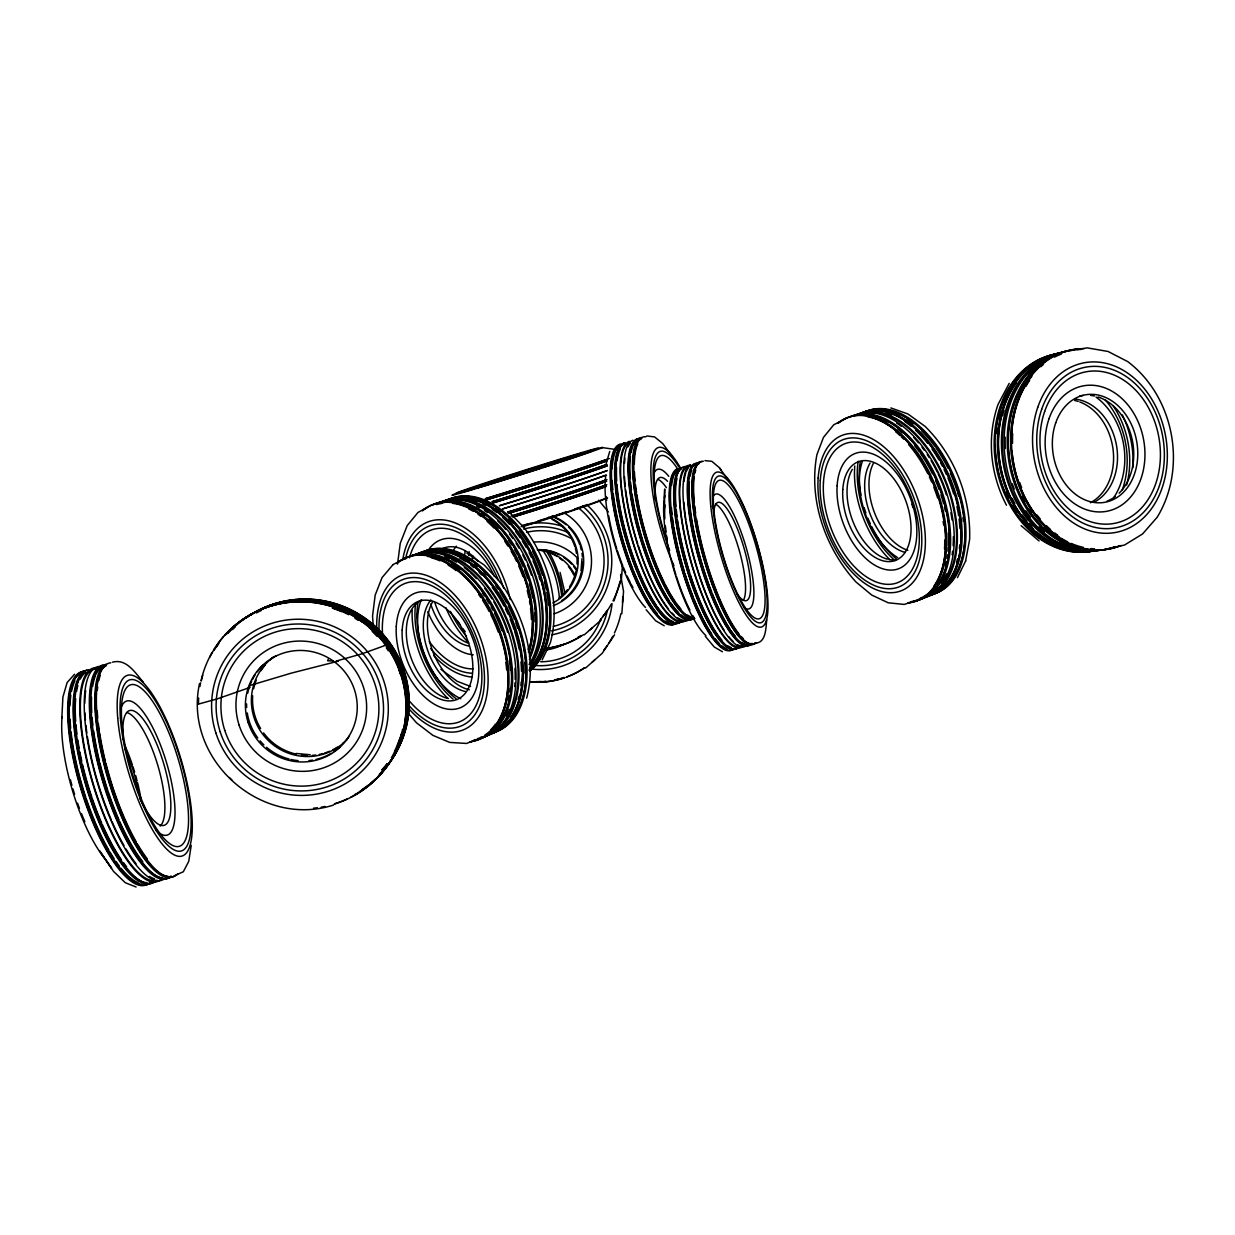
<?xml version="1.0" encoding="UTF-8"?>
<svg xmlns="http://www.w3.org/2000/svg" width="1235" height="1235" viewBox="0 0 1235 1235"><rect width="100%" height="100%" fill="white"/><g stroke="black" fill="none" stroke-linecap="round" stroke-linejoin="round"><path stroke-width="1.5" d="M664.476 508.419L664.692 488.998L664.276 497.813M61.843 718.014L62.892 697.158L67.122 682.523L74.532 674.279M199.545 683.48C182.981 758.691 260.323 828.7 333.527 805.05M581.037 570.771L581.978 558.683M622.409 566.062L621.39 579.354L613.934 600.936M621.822 613.671L623.552 591.411L620.603 574.939M766.765 619.877C765.715 627.426 766.441 643.358 754.739 643.203M397.531 564.086L400.263 543.277L407.21 525.585L418.017 512.417L431.802 504.961M191.224 845.357L188.739 861.366L183.32 871.756L174.49 875.677M965.585 561.107L969.599 539.664C971.08 497.906 954.856 455.761 925.046 426.353L908.003 414.003L890.821 407.936M606.184 463.48L609.735 451.439M328.294 658.996L327.646 660.802L332.987 660.972M526.635 698.13L526.727 697.929C537.086 657.915 523.949 615.184 500.329 582.364M542.15 659.907L550.393 642.663C560.86 603.143 548.325 560.644 524.643 528.318M957.418 577.687L965.693 560.891M1009.196 383.375L998.05 404.416C986.503 437.437 990.269 474.379 1006.463 505.192M614.551 634.79L602.201 653.315L585.575 668.027M198.264 704.135L217.098 698.933L250.026 687.432M393.039 564.611L382.032 577.64L375.162 595.193L372.553 615.987L373.078 623.737M385.088 645.473L362.025 653.794L336.229 661.065L338.359 661.142L291.383 673.106L249.532 685.595M385.289 645.288L384.44 645.241M386.586 644.053L384.641 645.056M387.759 642.941L385.829 643.944M388.423 642.323L386.648 643.173M387.311 642.54L389.195 641.552L388.423 641.721M584.263 634.852L601.291 619.862M392.776 564.735L406.794 557.541M847.272 417.831L833.764 424.778L823.452 437.422L816.906 454.681C808.369 500.129 825.242 548.155 855.948 581.963L871.756 595.069L888.227 602.803L904.252 604.424L918.716 599.623M481.233 738.005L466.444 743.455L449.694 742.405L432.883 735.365L416.535 722.83L407.766 712.765M1104.26 549.56L1124.529 545.036L1142.56 533.968L1157.164 517.264C1187.453 467.694 1174.161 396.636 1127.74 361.608L1108.042 351.466L1087.217 347.869L1066.7 351.188M112.539 662.192C126.726 658.224 135.618 673.538 143.445 682.322M646.8 435.94L654.627 436.943L662.763 443.581L671.747 455.73M704.984 460.624L711.854 461.334L719.434 467.756L727.955 479.751M296.184 753.458L310.217 754.755M613.486 449.185L602.232 447.595M722.46 651.74L714.17 646.939L705.293 636.257M470.597 686.475L457.182 681.288L440.91 669.308M136.082 886.992L125.306 882.732L113.45 871.292L100.884 852.845M664.214 625.744L655.646 620.788L646.121 609.735M466.907 553.249L484.228 565.028L500.268 582.272M1021.129 525.693L1039.083 540.961M508.65 511.522L524.566 528.225M598.682 500.221L608.346 511.908M719.604 467.972L721.317 470.396M99.634 850.699L111.598 868.267L105.454 859.529A94.215 29.563 73.3 0 1 62.074 716.809M560.088 572.438L564.735 591.92M343.639 742.791A55.498 54.525 40.2 0 1 264.105 735.998A55.498 54.525 40.2 0 1 273.275 657.205M225.681 634.682A104.219 102.397 40.1 0 1 383.406 640.733A104.219 102.397 40.1 0 1 354.491 794.831M214.257 650.073A104.219 102.397 40.1 0 1 218.487 643.636M375.455 779.625A104.404 102.582 40.1 0 1 350.57 797.347M347.097 799.014A104.404 102.582 40.1 0 1 334.546 803.784M201.351 680.686A104.404 102.582 40.1 0 1 202.772 675.113M209.765 657.221A104.404 102.582 40.1 0 1 214.473 648.884M216.604 645.658A104.404 102.582 40.1 0 1 223.643 636.534M224.909 635.114A104.404 102.582 40.1 0 1 371.596 629.14A104.404 102.582 40.1 0 1 379.454 775.534M347.097 739.317A55.328 54.371 40.2 0 1 343.176 742.945M337.433 747.144A55.328 54.371 40.2 0 1 332.786 749.753M329.529 751.25A55.328 54.371 40.2 0 1 324.512 753.072M322.814 753.566A55.328 54.371 40.2 0 1 319.34 754.4M315.789 755.002A55.328 54.371 40.2 0 1 312.223 755.372M306.882 755.48A55.328 54.371 40.2 0 1 301.494 755.064M296.184 754.137A55.328 54.371 40.2 0 1 263.58 732.926M260.585 728.465A55.328 54.371 40.2 0 1 252.681 695.799M253.669 688.729A55.328 54.371 40.2 0 1 256.201 680.176M261.017 670.682A55.328 54.371 40.2 0 1 265.263 664.939M270.203 659.845A55.328 54.371 40.2 0 1 272.935 657.545M256.355 612.946A102.134 100.375 40.2 0 1 261.434 610.399M353.164 613.548A102.134 100.375 40.2 0 1 356.483 615.431M366.085 621.869A102.134 100.375 40.2 0 1 369.111 624.246M404.91 724.945A102.134 100.375 40.2 0 1 403.567 730.41M394.258 752.949A102.134 100.375 40.2 0 1 391.341 757.765M385.86 765.438A102.134 100.375 40.2 0 1 382.263 769.745M246.336 617.623A103.339 101.548 40.2 0 1 383.807 636.504A103.339 101.548 40.2 0 1 379.562 774.422M250.196 615.123A103.153 101.378 40.2 0 1 385.521 637.553A103.153 101.378 40.2 0 1 380.04 773.758M232.535 629.526A103.153 101.378 40.2 0 1 235.237 626.855M214.149 649.07A104.481 102.659 40.1 0 1 383.915 642.864A104.481 102.659 40.1 0 1 334.299 804.093M325.006 806.47A104.481 102.659 40.1 0 1 321.208 807.181M317.38 807.752A104.481 102.659 40.1 0 1 313.536 808.184M231.887 779.949A104.481 102.659 40.1 0 1 229.293 777.433M198.511 703.857A104.481 102.659 40.1 0 1 198.65 698.053M199.916 686.521A104.481 102.659 40.1 0 1 200.61 682.77M201.012 680.902A104.481 102.659 40.1 0 1 212.158 652.373M339.965 746.959A56.162 55.189 40.1 0 1 334.268 751.42M331.227 753.335A56.162 55.189 40.1 0 1 316.175 759.386M312.609 760.112A56.162 55.189 40.1 0 1 308.997 760.59M298.098 760.637A56.162 55.189 40.1 0 1 290.904 759.494M289.144 759.062A56.162 55.189 40.1 0 1 266.575 747.314M263.873 744.875A56.162 55.189 40.1 0 1 260.106 740.846M257.806 737.974A56.162 55.189 40.1 0 1 247.262 712.965M246.676 707.562A56.162 55.189 40.1 0 1 246.583 703.935M247.726 693.113A56.162 55.189 40.1 0 1 251.708 681.102M252.496 679.497A56.162 55.189 40.1 0 1 255.182 674.804M257.25 671.809A56.162 55.189 40.1 0 1 263.178 665.048M271.7 658.317A56.162 55.189 40.1 0 1 276.408 655.631M349.335 736.029A56.162 55.189 40.1 0 1 346.155 740.444M384.347 767.12A101.795 100.05 40.2 0 1 381.893 769.899M302.884 600.333A101.795 100.05 40.2 0 1 306.666 600.318M316.191 600.92A101.795 100.05 40.2 0 1 319.973 601.399M327.429 602.788A101.795 100.05 40.2 0 1 336.615 605.304M347.328 609.442A101.795 100.05 40.2 0 1 352.454 611.942M359.076 615.709A101.795 100.05 40.2 0 1 365.467 619.985M374.344 627.226A101.795 100.05 40.2 0 1 391.588 647.588M407.905 705.154A101.795 100.05 40.2 0 1 407.751 708.952M402.085 736.492A101.795 100.05 40.2 0 1 398.504 745.184M225.99 634.497A104.141 102.32 40.1 0 1 381.754 638.31A104.141 102.32 40.1 0 1 359.632 791.635M216.634 646.631A104.141 102.32 40.1 0 1 218.811 643.45M332.601 607.975A103.107 101.301 40.1 0 1 348.656 614.706M354.924 618.241A103.107 101.301 40.1 0 1 357.996 620.186M372.152 631.394A103.107 101.301 40.1 0 1 377.231 636.534M386.308 647.835A103.107 101.301 40.1 0 1 388.299 650.799M399.584 739.039A103.107 101.301 40.1 0 1 394.49 751.328M332.369 608.129A103.184 101.378 40.1 0 1 341.462 611.557M335.009 608.207A102.922 101.131 40.1 0 1 340.459 610.26M355.896 618.117A102.922 101.131 40.1 0 1 359.169 620.217M402.625 729.298A102.922 101.131 40.1 0 1 400.032 738.422M387.25 763.693A102.922 101.131 40.1 0 1 385.011 766.75A102.057 100.297 40.2 0 0 387.203 763.678M335.256 608.037A102.845 101.054 40.1 0 1 347.73 613.27M356.112 617.948A102.845 101.054 40.1 0 1 362.565 622.27M368.663 627.056A102.845 101.054 40.1 0 1 371.55 629.588M398.565 669.015A102.845 101.054 40.1 0 1 400.495 674.418M401.884 732.71A102.845 101.054 40.1 0 1 397.5 745.276M241.118 621.02A103.894 102.073 40.1 0 1 381.152 636.303A103.894 102.073 40.1 0 1 378.157 776.398M375.425 779.053A103.894 102.073 40.1 0 1 371.118 782.851M368.123 785.244A103.894 102.073 40.1 0 1 361.917 789.674M232.319 628.476A103.894 102.073 40.1 0 1 236.611 624.617M295.242 601.785A102.381 100.606 40.1 0 1 304.721 601.476M312.378 601.877A102.381 100.606 40.1 0 1 318.105 602.572M325.608 603.961A102.381 100.606 40.1 0 1 354.121 614.999M357.44 616.96A102.381 100.606 40.1 0 1 372.785 628.538M376.922 632.521A102.381 100.606 40.1 0 1 380.859 636.766M383.359 639.715A102.381 100.606 40.1 0 1 386.879 644.284M390.121 649.023A102.381 100.606 40.1 0 1 401.607 673.183M402.162 674.989A102.381 100.606 40.1 0 1 403.212 678.648M404.107 682.368A102.381 100.606 40.1 0 1 405.759 691.801M406.176 695.583A102.381 100.606 40.1 0 1 406.438 699.35M406.562 703.116A102.381 100.606 40.1 0 1 406.485 708.813M405.636 718.307A102.381 100.606 40.1 0 1 404.71 723.895M403.907 727.554A102.381 100.606 40.1 0 1 398.627 743.717M328.464 603.745A102.057 100.297 40.2 0 1 341.261 607.759M353.38 613.378A102.057 100.297 40.2 0 1 356.699 615.277M364.742 620.557A102.057 100.297 40.2 0 1 372.229 626.546M376.413 630.437A102.057 100.297 40.2 0 1 379.099 633.169M397.438 659.907A102.057 100.297 40.2 0 1 399.769 665.171M400.819 739.132A102.057 100.297 40.2 0 1 397.052 747.746M395.354 751.05A102.057 100.297 40.2 0 1 393.502 754.307M245.796 618.164A103.076 101.301 40.2 0 1 383.853 635.176A103.076 101.301 40.2 0 1 380.241 773.465M227.888 633.447A103.663 101.872 40.1 0 1 373.541 627.504A103.663 101.872 40.1 0 1 381.322 772.878M246.027 617.778A103.416 101.625 40.2 0 1 383.622 636.689A103.416 101.625 40.2 0 1 379.361 774.7M401.946 733.729A102.598 100.807 40.1 0 1 400.171 739.148M126.989 712.549A59.913 17.568 73.3 0 1 158.095 766.348A59.913 17.568 73.3 0 1 160.164 826.061M154.005 881.929A111.412 33.916 73.3 0 1 87.021 789.366A111.412 33.916 73.3 0 1 88.472 669.787M150.33 883.056A111.397 34.117 73.3 0 1 83.131 790.57A111.397 34.117 73.3 0 1 84.814 670.945M171.171 876.68A111.49 32.944 73.3 0 1 106.92 789.288A111.49 32.944 73.3 0 1 102.273 665.372M174.861 875.553A111.49 32.727 73.3 0 1 110.826 788.084A111.49 32.727 73.3 0 1 105.978 664.214M126.541 866.661A110.038 33.407 73.3 0 1 123.515 862.74M121.478 859.853A110.038 33.407 73.3 0 1 102.443 824.764M101.733 823.143A110.038 33.407 73.3 0 1 92.44 799.045M91.838 797.27A110.038 33.407 73.3 0 1 82.529 764.558M81.711 760.945A110.038 33.407 73.3 0 1 79.843 751.945M79.179 748.41A110.038 33.407 73.3 0 1 77.759 739.765M76.956 734.022A110.038 33.407 73.3 0 1 75.953 724.713M75.675 721.132A110.038 33.407 73.3 0 1 75.659 698.67M76.555 691.446A110.038 33.407 73.3 0 1 77.867 685.518M80.26 679.111A110.038 33.407 73.3 0 1 85.755 672.349M146.857 882.67A110.023 33.499 73.3 0 1 85.786 783.607A110.023 33.499 73.3 0 1 85.508 672.087M121.524 706.528A70.009 20.3 73.2 0 1 167.79 766.997A70.009 20.3 73.2 0 1 155.934 830.229M123.346 739.672A59.928 17.383 73.2 0 1 145.946 723.154A59.928 17.383 73.2 0 1 170.646 811.009A59.928 17.383 73.2 0 1 139.972 798.736M142.766 861.69A110.1 32.527 73.3 0 1 119.718 821.507M118.915 819.685A110.1 32.527 73.3 0 1 108.356 792.16M107.769 790.385A110.1 32.527 73.3 0 1 99.896 763.045M99.448 761.239A110.1 32.527 73.3 0 1 93.613 730.827M92.872 725.146A110.1 32.527 73.3 0 1 92.146 717.813M91.76 712.564A110.1 32.527 73.3 0 1 91.591 697.25M92.625 686.413A110.1 32.527 73.3 0 1 95.527 675.545M96.16 674.125A110.1 32.527 73.3 0 1 99.124 669.494M162.665 877.823A110.085 32.619 73.3 0 1 102.289 778.498A110.085 32.619 73.3 0 1 101.177 667.162M125.167 749.321A59.867 18.324 73.3 0 1 138.799 793.611M147.197 858.773A110.116 32.233 73.3 0 1 137.147 843.505M136.143 841.761A110.116 32.233 73.3 0 1 105.84 763.137M105.392 761.347A110.116 32.233 73.3 0 1 99.649 732.957M99.356 731.027A110.116 32.233 73.3 0 1 98.337 723.432M97.75 717.905A110.116 32.233 73.3 0 1 97.21 710.866M97.333 690.18A110.116 32.233 73.3 0 1 97.689 686.876M98.754 680.701A110.116 32.233 73.3 0 1 100.251 675.421M167.945 876.217A110.116 32.326 73.3 0 1 107.8 776.784A110.116 32.326 73.3 0 1 106.411 665.526M124.473 744.628A73.112 22.492 73.3 0 1 132.392 764.944M132.963 766.673A73.112 22.492 73.3 0 1 134.615 771.968M135.665 775.518A73.112 22.492 73.3 0 1 137.1 780.86M137.548 782.619A73.112 22.492 73.3 0 1 141.16 800.064M161.878 878.733A111.443 33.546 73.3 0 1 93.814 787.235A111.443 33.546 73.3 0 1 96.7 667.734M156.984 880.231A111.428 33.824 73.3 0 1 91.297 797.146A111.428 33.824 73.3 0 1 86.604 670.296M150.253 882.284A111.397 34.209 73.3 0 1 81.51 791.048A111.397 34.209 73.3 0 1 85.138 671.361M138.212 882.701A110.023 33.7 73.3 0 1 121.138 868.328M119.131 865.75A110.023 33.7 73.3 0 1 116.059 861.521M113.99 858.479A110.023 33.7 73.3 0 1 109.884 851.888M108.865 850.159A110.023 33.7 73.3 0 1 86.342 798.968M85.755 797.192A110.023 33.7 73.3 0 1 72.541 743.177M72.294 741.479A110.023 33.7 73.3 0 1 71.059 731.954M70.673 728.233A110.023 33.7 73.3 0 1 70.04 719.341M69.932 705.895A110.023 33.7 73.3 0 1 70.858 695.29M71.599 691.06A110.023 33.7 73.3 0 1 74.965 680.763M141.593 884.275A110.008 33.777 73.3 0 1 80.29 785.321A110.008 33.777 73.3 0 1 80.29 673.723M154.545 878.795A110.069 32.897 73.3 0 1 149.404 876.418M136.082 863.744A110.069 32.897 73.3 0 1 125.955 848.954M123.948 845.512A110.069 32.897 73.3 0 1 112.123 821.769M111.428 820.163A110.069 32.897 73.3 0 1 93.551 766.966M93.088 765.16A110.069 32.897 73.3 0 1 87.407 736.77M86.851 732.926A110.069 32.897 73.3 0 1 85.925 725.377M85.416 719.912A110.069 32.897 73.3 0 1 84.968 712.965M84.814 703.163A110.069 32.897 73.3 0 1 85.694 690.643M153.372 880.678A110.054 33.129 73.3 0 1 91.019 775.981A110.054 33.129 73.3 0 1 95.28 669.092M177.778 873.871A111.505 32.65 73.3 0 1 111.551 784.796A111.505 32.65 73.3 0 1 110.795 662.794M166.154 877.421A111.459 33.314 73.3 0 1 99.217 788.609A111.459 33.314 73.3 0 1 99.17 666.437M171.047 875.924A111.474 33.036 73.3 0 1 104.404 787.004A111.474 33.036 73.3 0 1 104.064 664.893M84.875 821.707A89.198 28.019 73.3 0 1 81.417 813.51M79.441 808.369A89.198 28.019 73.3 0 1 77.543 803.151M74.594 794.337A89.198 28.019 73.3 0 1 72.958 788.918M71.908 785.306A89.198 28.019 73.3 0 1 70.457 779.872M895.854 559.748A52.657 30.752 69.4 0 1 889.107 559.532M887.378 559.146A52.657 30.752 69.4 0 1 852.876 521.34A52.657 30.752 69.4 0 1 852.304 469.362M911.924 504.173A52.657 30.752 69.4 0 1 912.866 507.539M860.27 413.601A97.534 57.69 69.3 0 1 953.559 487.053A97.534 57.69 69.3 0 1 923.888 596.644M861.274 413.601A97.457 57.767 69.3 0 1 955.751 484.537A97.457 57.767 69.3 0 1 926.512 595.594M851.208 416.349A97.874 57.319 69.3 0 1 941.811 494.834A97.874 57.319 69.3 0 1 911.615 601.538M838.735 422.926A97.951 57.242 69.3 0 1 935.821 486.837A97.951 57.242 69.3 0 1 908.96 602.587M876.109 411.039A96.315 56.98 69.3 0 1 883.21 411.61M884.831 411.919A96.315 56.98 69.3 0 1 954.748 493.213A96.315 56.98 69.3 0 1 939.094 589.836M937.674 590.747A96.315 56.98 69.3 0 1 932.641 593.263M887.008 413.108A96.345 56.949 69.3 0 1 892.056 414.806M904.946 421.675A96.345 56.949 69.3 0 1 911.059 426.229M915.536 430.12A96.345 56.949 69.3 0 1 927.655 443.272M932.07 449.169A96.345 56.949 69.3 0 1 938.893 459.806M940.715 463.017A96.345 56.949 69.3 0 1 942.459 466.274M944.111 469.578A96.345 56.949 69.3 0 1 946.489 474.626M947.986 478.068A96.345 56.949 69.3 0 1 953.713 494M956.971 506.582A96.345 56.949 69.3 0 1 958.607 515.582M959.101 519.117A96.345 56.949 69.3 0 1 959.95 528.534M959.749 544.882A96.345 56.949 69.3 0 1 959.363 548.556M957.449 559.069A96.345 56.949 69.3 0 1 956.569 562.326M837.623 423.312A97.982 57.211 69.4 0 1 934.679 487.269A97.982 57.211 69.4 0 1 907.864 603.035M848.877 417.476A97.843 57.35 69.3 0 1 941.394 489.878A97.843 57.35 69.3 0 1 914.579 600.858M852.459 416.257A97.735 57.458 69.3 0 1 945.053 488.52A97.735 57.458 69.3 0 1 918.099 599.454M889.679 559.532A81.649 48.721 69.3 0 1 854.743 465.981M894.202 412.861A96.237 57.057 69.3 0 1 899.281 414.929M907.246 419.329A96.237 57.057 69.3 0 1 913.406 423.682M921.881 431.123A96.237 57.057 69.3 0 1 934.91 446.36M935.929 447.78A96.237 57.057 69.3 0 1 947.986 468.158M950.348 473.206A96.237 57.057 69.3 0 1 957.032 490.789M957.573 492.549A96.237 57.057 69.3 0 1 958.607 496.115M962.945 517.65A96.237 57.057 69.3 0 1 963.362 521.432M878.178 409.804A96.206 57.088 69.3 0 1 964.489 521M964.813 524.767A96.206 57.088 69.3 0 1 946.921 585.158M875.461 417.06A96.654 56.609 69.3 0 1 887.224 421.953M897.922 429.07A96.654 56.609 69.3 0 1 902.43 432.852M914.842 445.958A96.654 56.609 69.3 0 1 919.396 451.902M920.415 453.322A96.654 56.609 69.3 0 1 932.471 473.823M935.59 480.616A96.654 56.609 69.3 0 1 939.109 489.415M940.962 494.756A96.654 56.609 69.3 0 1 943.617 503.71M944.528 507.323A96.654 56.609 69.3 0 1 945.362 510.966M948.403 532.964A96.654 56.609 69.3 0 1 948.465 545.731M948.372 547.476A96.654 56.609 69.3 0 1 948.063 551.196M947.631 554.855A96.654 56.609 69.3 0 1 947.06 558.421M946.38 561.879A96.654 56.609 69.3 0 1 945.562 565.213M928.087 593.788A96.654 56.609 69.3 0 1 920.291 598.172M871.694 415.547A96.623 56.64 69.3 0 1 949.607 545.299M949.499 547.043A96.623 56.64 69.3 0 1 937.844 584.371M929.199 593.356A96.623 56.64 69.3 0 1 926.404 595.239M865.781 411.502A97.426 57.813 69.3 0 1 957.943 487.146A97.426 57.813 69.3 0 1 927.608 595.162M867.834 416.874A96.731 56.532 69.3 0 1 935.065 487.022A96.731 56.532 69.3 0 1 934.046 585.884M855.593 415.192A97.658 57.551 69.3 0 1 948.248 487.346A97.658 57.551 69.3 0 1 921.171 598.219M859.159 413.987A97.565 57.659 69.3 0 1 951.892 485.988A97.565 57.659 69.3 0 1 924.675 596.829M907.864 550.301A52.318 31.107 69.3 0 1 874.704 513.266A52.318 31.107 69.3 0 1 873.639 462.863M862.987 413.71A96.438 56.841 69.3 0 1 945.84 483.117A96.438 56.841 69.3 0 1 933.042 592.584M896.517 559.023A74.162 44.244 69.3 0 1 871.787 526.789M870.181 523.455A74.162 44.244 69.3 0 1 867.927 518.299M865.905 513.004A74.162 44.244 69.3 0 1 864.145 507.678M861.027 495.065A74.162 44.244 69.3 0 1 860.409 491.484M860.147 489.708A74.162 44.244 69.3 0 1 860.332 461.581M895.545 431.648A96.762 56.501 69.4 0 1 900.022 435.554M901.257 436.727A96.762 56.501 69.4 0 1 903.727 439.181M908.589 444.492A96.762 56.501 69.4 0 1 927.747 473.592M929.368 476.926A96.762 56.501 69.4 0 1 931.699 482.051M933.861 487.3A96.762 56.501 69.4 0 1 937.643 497.998M943.139 521.448A96.762 56.501 69.4 0 1 943.648 524.998M944.729 540.035A96.762 56.501 69.4 0 1 944.513 548.973M896.579 423.018A96.531 56.748 69.3 0 1 901.195 426.229M913.653 437.406A96.531 56.748 69.3 0 1 918.47 442.825M921.958 447.178A96.531 56.748 69.3 0 1 924.197 450.188M927.238 454.542A96.531 56.748 69.3 0 1 929.199 457.583M931.113 460.701A96.531 56.748 69.3 0 1 937.272 472.063M938.075 473.746A96.531 56.748 69.3 0 1 946.334 494.756M950.888 512.772A96.531 56.748 69.3 0 1 952.062 519.935M953.358 536.716A96.531 56.748 69.3 0 1 953.127 545.638M952.602 551.181A96.531 56.748 69.3 0 1 952.108 554.793M946.658 573.719A96.531 56.748 69.3 0 1 941.41 582.966M897.66 557.602A63.958 37.961 69.3 0 1 862.385 461.288M895.035 560.551A77.898 46.482 69.3 0 1 858.186 461.334M905.039 552.354A52.395 31.045 69.3 0 1 870.428 514.856A52.395 31.045 69.3 0 1 870.088 463.048M1103.334 549.837A101.116 78.392 79.5 0 1 1010.431 464.823A101.116 78.392 79.5 0 1 1065.728 351.265M1069.402 350.493A101.116 78.392 79.5 0 1 1073.122 349.953M1076.843 349.644A101.116 78.392 79.5 0 1 1080.563 349.551M1116.008 546.596A101.116 78.392 79.5 0 1 1107.023 549.189M1120.176 545.623A101.27 78.469 79.5 0 1 1012.993 465.533A101.27 78.469 79.5 0 1 1081.088 348.949M1093.932 550.933A100.375 78.067 79.5 0 1 999.007 463.326A100.375 78.067 79.5 0 1 1062.1 352.809M1093.361 550.887A100.22 78.006 79.5 0 1 997.124 466.135A100.22 78.006 79.5 0 1 1057.916 353.658M1074.435 546.333A99.788 77.388 79.5 0 1 1043.513 527.731M1040.873 525.137A99.788 77.388 79.5 0 1 1026.316 380.071M1038.758 366.409A99.788 77.388 79.5 0 1 1041.506 364.171M1092.373 551.011A100.143 77.975 79.5 0 1 996.166 466.321A100.143 77.975 79.5 0 1 1056.944 353.92M1122.353 414.914A83.764 65.332 79.5 0 1 1132.85 467.756M1113.198 405.821A79.904 62.337 79.5 0 1 1126.675 485M1094.92 550.81A100.436 78.098 79.5 0 1 1000.165 464.329A100.436 78.098 79.5 0 1 1061.236 352.809M1101.79 549.652A100.653 78.191 79.5 0 1 1004.132 468.466A100.653 78.191 79.5 0 1 1060.68 352.654M1094.519 548.834A100.02 77.496 79.5 0 1 1090.767 548.572M1083.249 547.352A100.02 77.496 79.5 0 1 1071.069 543.4M1067.719 541.856A100.02 77.496 79.5 0 1 1061.174 538.259M1059.584 537.271A100.02 77.496 79.5 0 1 1011.959 450.991M1011.558 443.411A100.02 77.496 79.5 0 1 1031.889 376.227M1040.735 366.749A100.02 77.496 79.5 0 1 1043.451 364.418M1054.505 357.131A100.02 77.496 79.5 0 1 1061.359 354.059M1057.685 535.172A100.081 77.527 79.5 0 1 1054.813 533.041M1050.584 529.583A100.081 77.527 79.5 0 1 1046.524 525.817M1040.364 519.163A100.081 77.527 79.5 0 1 1037.014 515.01M1021.669 487.763A100.081 77.527 79.5 0 1 1019.662 482.422M1012.53 443.226A100.081 77.527 79.5 0 1 1012.669 433.732M1025.822 386.524A100.081 77.527 79.5 0 1 1029.604 380.442M1121.195 545.5A101.347 78.5 79.5 0 1 1013.734 464.175A101.347 78.5 79.5 0 1 1083.944 348.671M1079.637 396.095A54.479 42.191 79.5 0 1 1083.28 395.447M1090.659 395.401A54.479 42.191 79.5 0 1 1094.38 395.987M1098.054 396.975A54.479 42.191 79.5 0 1 1132.124 439.382A54.479 42.191 79.5 0 1 1119.142 493.182M1115.19 496.594A54.479 42.191 79.5 0 1 1107.008 501.178M1096.032 397.068A65.748 51.191 79.5 0 1 1113.754 497.597M1086.429 550.517A99.124 77.11 79.5 0 1 1082.755 550.594M1077.167 550.285A99.124 77.11 79.5 0 1 1073.416 549.791M1065.99 548.139A99.124 77.11 79.5 0 1 1036.227 531.621M1033.51 529.167A99.124 77.11 79.5 0 1 1016.467 382.51M1062.64 548.572A98.908 77.002 79.5 0 1 1057.592 546.935M1054.242 545.608A98.908 77.002 79.5 0 1 1042.834 539.541M1039.947 537.611A98.908 77.002 79.5 0 1 995.178 444.909M995.765 431.879A98.908 77.002 79.5 0 1 1013.209 383.313M1025.59 369.759A98.908 77.002 79.5 0 1 1028.323 367.536M1033 364.263A98.908 77.002 79.5 0 1 1036.273 362.303M1102.778 549.714A100.838 78.284 79.5 0 1 1006.139 464.406A100.838 78.284 79.5 0 1 1067.117 351.28M1114.989 546.735A101.054 78.376 79.5 0 1 1011.002 472.063A101.054 78.376 79.5 0 1 1066.577 351.111M1070.266 350.447A101.054 78.376 79.5 0 1 1073.987 350.03M1088.791 550.054A99.402 77.218 79.5 0 1 1081.335 549.76M1077.584 549.266A99.402 77.218 79.5 0 1 1004.889 467.108A99.402 77.218 79.5 0 1 1040.364 362.364M1043.621 360.404A99.402 77.218 79.5 0 1 1053.841 355.834M1105.325 400.017A76.091 59.342 79.5 0 1 1122.322 489.832M1074.728 399.013A53.908 41.944 79.5 0 1 1116.316 444.461A53.908 41.944 79.5 0 1 1094.256 502.151M1038.079 535.372A98.97 77.033 79.5 0 1 1033.896 531.961M1028.554 526.928A98.97 77.033 79.5 0 1 1023.568 521.463M1016.637 512.293A98.97 77.033 79.5 0 1 1012.515 505.671M1008.192 497.458A98.97 77.033 79.5 0 1 1005.908 492.364M996.552 433.5A98.97 77.033 79.5 0 1 997.139 428.051M998.822 418.418A98.97 77.033 79.5 0 1 1000.226 412.783M1057.206 537.596A99.865 77.419 79.5 0 1 1052.853 534.585M1031.534 512.618A99.865 77.419 79.5 0 1 1029.481 509.623M1024.741 501.827A99.865 77.419 79.5 0 1 1022.179 496.918M1064.493 544.264A99.587 77.311 79.5 0 1 1059.491 541.903M1044.47 531.837A99.587 77.311 79.5 0 1 1039.021 526.897M1030.314 517.125A99.587 77.311 79.5 0 1 1025.76 510.858M1014.259 489.045A99.587 77.311 79.5 0 1 1012.268 483.75M1005.305 448.506A99.587 77.311 79.5 0 1 1005.213 437.175M1029.079 373.557A99.587 77.311 79.5 0 1 1038.388 364.973M1031.858 526.45A99.186 77.126 79.5 0 1 1029.311 523.763M1026.856 520.954A99.186 77.126 79.5 0 1 1022.148 514.949M1014.83 503.448A99.186 77.126 79.5 0 1 1012.268 498.585M1002.511 415.794A99.186 77.126 79.5 0 1 1004.009 410.19M1074.573 400.464A53.769 41.882 79.5 0 1 1078.217 401.437M1079.761 401.962A53.769 41.882 79.5 0 1 1113.214 450.821A53.769 41.882 79.5 0 1 1090.366 502.753M419.313 553.234A97.256 59.45 68.4 0 1 514.084 623.922A97.256 59.45 68.4 0 1 486.822 734.902M425.072 550.964A97.148 59.481 68.3 0 1 517.604 625.558A97.148 59.481 68.3 0 1 489.307 733.791M405.728 558.282A97.766 59.295 68.4 0 1 502.089 628.692A97.766 59.295 68.4 0 1 473.453 740.383M397.361 563.067A97.874 59.249 68.4 0 1 497.443 624.462A97.874 59.249 68.4 0 1 470.936 741.494M438.425 550.81A96.052 58.709 68.4 0 1 442.099 551.181M443.766 551.443A96.052 58.709 68.4 0 1 522.559 670.759M522.575 674.387A96.052 58.709 68.4 0 1 510.75 717.35M376.737 628.26A83.208 50.017 68.4 0 1 439.259 581.793A83.208 50.017 68.4 0 1 485.864 699.705A83.208 50.017 68.4 0 1 408.353 708.242M382.541 634.805A74.362 44.707 68.4 0 1 437.236 588.786A74.362 44.707 68.4 0 1 479.643 695.722A74.362 44.707 68.4 0 1 408.276 699.689M379.037 630.236A78.808 47.362 68.4 0 1 438.193 585.791A78.808 47.362 68.4 0 1 482.283 697.775A78.808 47.362 68.4 0 1 408.461 704.969M396.281 563.453A97.92 59.234 68.4 0 1 496.362 624.895A97.92 59.234 68.4 0 1 469.887 741.957M408.353 557.093A97.719 59.311 68.4 0 1 503.664 629.603A97.719 59.311 68.4 0 1 474.487 739.904M411.795 555.889A97.565 59.342 68.4 0 1 507.091 628.229A97.565 59.342 68.4 0 1 477.837 738.422M447.657 698.161A81.309 50.033 68.3 0 1 412.15 610.09M454.912 552.848A95.944 58.74 68.3 0 1 460.115 555.009M463.403 556.661A95.944 58.74 68.3 0 1 469.717 560.443M474.41 563.808A95.944 58.74 68.3 0 1 477.482 566.278M484.074 572.299A95.944 58.74 68.3 0 1 486.575 574.862M495.945 586.1A95.944 58.74 68.3 0 1 498.014 588.956M500.036 591.905A95.944 58.74 68.3 0 1 506.628 602.819M508.341 606.045A95.944 58.74 68.3 0 1 514.501 619.538M515.844 623.027A95.944 58.74 68.3 0 1 517.697 628.275M524.736 662.3A95.944 58.74 68.3 0 1 525.107 673.307M510.966 719.249A95.944 58.74 68.3 0 1 501.611 727.6M440.247 549.452A95.898 58.755 68.3 0 1 445.742 549.884M447.41 550.146A95.898 58.755 68.3 0 1 519.626 630.56A95.898 58.755 68.3 0 1 502.645 727.137M431.694 555.75A96.546 58.554 68.4 0 1 443.72 559.501M451.887 563.762A96.546 58.554 68.4 0 1 459.76 569.181M482.376 593.078A96.546 58.554 68.4 0 1 484.413 595.996M486.42 599.021A96.546 58.554 68.4 0 1 489.307 603.699M491.144 606.879A96.546 58.554 68.4 0 1 492.904 610.121M494.587 613.394A96.546 58.554 68.4 0 1 501.95 630.606M509.468 660.833A96.546 58.554 68.4 0 1 510.441 670.235M510.256 688.451A96.546 58.554 68.4 0 1 509.854 692.109M509.314 695.706A96.546 58.554 68.4 0 1 508.635 699.195M431.108 555.086A96.5 58.57 68.4 0 1 500.36 623.258A96.5 58.57 68.4 0 1 500.067 722.074M419.869 553.62A97.102 59.496 68.3 0 1 516.168 618.519A97.102 59.496 68.3 0 1 492.039 732.972M448.429 698.578A52.626 31.848 68.4 0 1 409.001 651.324A52.626 31.848 68.4 0 1 421.814 600.133M431.385 557.819A96.7 58.508 68.4 0 1 440.031 560.829M448.197 565.105A96.7 58.508 68.4 0 1 456.055 570.539M478.686 594.483A96.7 58.508 68.4 0 1 480.739 597.416M482.746 600.442A96.7 58.508 68.4 0 1 489.23 611.557M490.912 614.829A96.7 58.508 68.4 0 1 498.292 632.073M505.825 662.346A96.7 58.508 68.4 0 1 506.659 669.879M495.42 724.127A96.7 58.508 68.4 0 1 490.681 729.9M427.418 556.398A96.654 58.524 68.4 0 1 496.686 624.709A96.654 58.524 68.4 0 1 496.47 723.664M494.201 726.674A96.654 58.524 68.4 0 1 484.892 735.041M416.396 554.098A97.441 59.388 68.4 0 1 510.564 628.368A97.441 59.388 68.4 0 1 480.755 737.125M416.689 554.407A97.303 59.434 68.4 0 1 512.525 623.027A97.303 59.434 68.4 0 1 485.787 735.365M469.346 689.747A52.132 31.986 68.3 0 1 433.5 653.3A52.132 31.986 68.3 0 1 432.883 601.383M421.66 553.573A96.237 58.647 68.4 0 1 506.798 620.726A96.237 58.647 68.4 0 1 494.741 730.657M456.008 698.639A73.853 45.433 68.3 0 1 418.094 601.893M459.76 557.973A96.083 58.693 68.4 0 1 466.058 561.771M470.767 565.151A96.083 58.693 68.4 0 1 473.839 567.621M479.165 572.423A96.083 58.693 68.4 0 1 481.681 574.923M492.317 587.474A96.083 58.693 68.4 0 1 503.865 605.845M505.547 609.102A96.083 58.693 68.4 0 1 507.94 614.104M510.178 619.244A96.083 58.693 68.4 0 1 514.084 629.726M514.64 631.486A96.083 58.693 68.4 0 1 519.179 649.27M520.969 661.945A96.083 58.693 68.4 0 1 521.51 671.207M521.216 681.967A96.083 58.693 68.4 0 1 520.861 685.657M519.024 696.216A96.083 58.693 68.4 0 1 518.16 699.504M444.801 556.476A96.361 58.616 68.4 0 1 450.003 558.652M451.717 559.486A96.361 58.616 68.4 0 1 456.441 562.11M464.298 567.513A96.361 58.616 68.4 0 1 468.899 571.296M470.164 572.438A96.361 58.616 68.4 0 1 476.478 578.628M484.815 588.524A96.361 58.616 68.4 0 1 491.931 598.821M493.83 601.939A96.361 58.616 68.4 0 1 507.678 632.305M514.918 668.351A96.361 58.616 68.4 0 1 515.149 679.312M514.995 682.816A96.361 58.616 68.4 0 1 514.717 686.537M509.422 709.369A96.361 58.616 68.4 0 1 506.226 716.115M460.763 698.701A63.741 39.057 68.3 0 1 421.258 599.747M452.998 699.056A77.558 47.733 68.3 0 1 415.593 603.591M465.271 691.476A52.241 31.971 68.3 0 1 428.421 652.404A52.241 31.971 68.3 0 1 430.861 599.932M417.121 617.623A77.496 47.764 68.3 0 1 417.029 613.996M715.528 504.158A51.098 12.443 73.9 0 1 738.993 549.544A51.098 12.443 73.9 0 1 743.238 600.442M737.557 647.727A94.755 23.928 73.9 0 1 687.941 572.808A94.755 23.928 73.9 0 1 681.411 467.617M734.439 648.56A94.709 24.052 73.9 0 1 684.699 573.735A94.709 24.052 73.9 0 1 678.293 468.559M750.865 644.793A95.002 23.311 73.9 0 1 700.461 559.578A95.002 23.311 73.9 0 1 698.948 462.631M755.28 642.941A95.049 23.172 73.9 0 1 704.583 561.601A95.049 23.172 73.9 0 1 702.051 461.689M731.274 648.313A93.582 23.635 73.9 0 1 684.761 560.86A93.582 23.635 73.9 0 1 681.751 468.729M712.981 496.563A59.743 14.403 73.9 0 1 746.851 550.038A59.743 14.403 73.9 0 1 743.563 607.172M713.815 512.587A51.144 12.335 73.9 0 1 731.876 516.786A51.144 12.335 73.9 0 1 750.448 581.963A51.144 12.335 73.9 0 1 736.909 593.634M747.823 644.624A93.798 23.079 73.9 0 1 700.26 562.82A93.798 23.079 73.9 0 1 694.996 464.715M743.1 638.51A93.891 22.832 73.9 0 1 741.062 636.395M738.931 633.879A93.891 22.832 73.9 0 1 696.478 518.762M695.629 513.173A93.891 22.832 73.9 0 1 694.703 505.949M694.348 502.491A93.891 22.832 73.9 0 1 694.317 476.571M694.95 473.082A93.891 22.832 73.9 0 1 695.753 470.056M752.285 643.42A93.86 22.894 73.9 0 1 704.876 561.493A93.86 22.894 73.9 0 1 699.427 463.372M694.672 618.75A75.721 19.714 74 0 1 692.758 615.462M689.933 610.105A75.721 19.714 74 0 1 676.44 576.483M675.885 574.723A75.721 19.714 74 0 1 672.735 563.978M667.24 539.216A75.721 19.714 74 0 1 666.684 535.882M666.113 531.868A75.721 19.714 74 0 1 665.403 526.033M664.831 518.777A75.721 19.714 74 0 1 664.986 504.945M743.022 646.245A94.848 23.697 73.9 0 1 690.967 562.28A94.848 23.697 73.9 0 1 691.585 465.672M738.854 647.372A94.786 23.866 73.9 0 1 687.494 566.494A94.786 23.866 73.9 0 1 685.78 466.629M742.667 645.133A93.675 23.403 73.9 0 1 692.125 565.136A93.675 23.403 73.9 0 1 690.211 466.506M733.142 648.915A94.694 24.113 73.9 0 1 683.341 574.121A94.694 24.113 73.9 0 1 677.012 468.945M726.72 648.761A93.536 23.758 73.9 0 1 722.135 646.029M719.48 643.636A93.536 23.758 73.9 0 1 715.127 638.665M711.746 634.003A93.536 23.758 73.9 0 1 694.07 599.129M693.329 597.292A93.536 23.758 73.9 0 1 685.07 573.843M684.53 572.114A93.536 23.758 73.9 0 1 673.862 527.237M673.584 525.492A93.536 23.758 73.9 0 1 672.519 518.082M672.087 514.486A93.536 23.758 73.9 0 1 671.439 507.57M671.578 485.262A93.536 23.758 73.9 0 1 673.415 476.818M673.924 475.506A93.536 23.758 73.9 0 1 677.289 470.55M726.813 649.517A93.505 23.805 73.9 0 1 680.176 562.172A93.505 23.805 73.9 0 1 677.351 470.072M731.197 647.557A93.598 23.573 73.9 0 1 728.202 645.982M721.857 640.116A93.598 23.573 73.9 0 1 690.241 574.383M689.655 572.531A93.598 23.573 73.9 0 1 677.583 520.429M677.073 516.739A93.598 23.573 73.9 0 1 676.271 509.623M675.977 506.226A93.598 23.573 73.9 0 1 677.012 478.485M740.475 645.828A93.721 23.249 73.9 0 1 737.65 644.747M732.988 641.258A93.721 23.249 73.9 0 1 728.758 636.642M724.327 630.56A93.721 23.249 73.9 0 1 691.43 547.337M690.998 545.592A93.721 23.249 73.9 0 1 686.212 521.788M685.919 519.904A93.721 23.249 73.9 0 1 683.881 502.197M684.005 481.526A93.721 23.249 73.9 0 1 685.749 473.082M686.228 471.77A93.721 23.249 73.9 0 1 688.281 468.111M744.643 643.914A93.814 23.017 73.9 0 1 741.71 642.323M735.458 636.426A93.814 23.017 73.9 0 1 731.074 630.668M729.962 629.016A93.814 23.017 73.9 0 1 712.456 593.973M711.731 592.136A93.814 23.017 73.9 0 1 689.377 481.851M690.103 476.123A93.814 23.017 73.9 0 1 691.754 470.103M756.592 642.586A95.064 23.125 73.9 0 1 705.941 561.215A95.064 23.125 73.9 0 1 703.348 461.288M705.926 635.608A79.982 20.794 74 0 1 673.909 570.045A79.982 20.794 74 0 1 664.847 495.76M746.666 645.272A94.91 23.542 73.9 0 1 697.42 570.107A94.91 23.542 73.9 0 1 690.488 464.854M750.834 644.145A94.972 23.357 73.9 0 1 701.758 568.872A94.972 23.357 73.9 0 1 694.641 463.588M548.741 551.736A67.663 38.671 75.2 0 1 563.006 594.267M543.832 551.891A60.469 34.565 75.2 0 1 559.393 597.91M547.445 552.817A64.066 36.602 75.2 0 1 561.632 595.656M537.318 549.729A46.451 45.541 -84.7 0 1 576.807 569.381M523.547 529.074A69.469 68.11 -84.8 0 1 568.872 532.887M607.342 610.399A69.469 68.11 -84.8 0 1 535.774 665.542M526.604 532.316A65.563 64.282 -84.8 0 1 570.2 537.92M600.936 618.704A65.563 64.282 -84.8 0 1 540.652 661.775M541.409 681.473A85.786 84.15 -84.7 0 1 535.928 681.643M558.513 678.988A85.956 84.304 -84.7 0 1 554.932 679.883M545.839 681.396A85.956 84.304 -84.7 0 1 533.026 681.797M564.04 677.459A86.018 84.35 -84.7 0 1 555.194 679.96M546.086 681.473A86.018 84.35 -84.7 0 1 533.258 681.874M584.417 667.764A86.141 84.474 -84.7 0 1 566.386 677.012M564.657 677.629A86.141 84.474 -84.7 0 1 530.155 681.797M533.505 542.211A54.263 53.213 -84.7 0 1 577.702 558.282M564.086 644.099A54.263 53.213 -84.7 0 1 545.916 649.95M537.503 549.884A45.88 45.016 -84.7 0 1 574.892 575.124M622.718 596.906A86.188 84.52 -84.7 0 1 622.471 602.51M620.896 613.579A86.188 84.52 -84.7 0 1 614.443 632.984M612.807 636.303A86.188 84.52 -84.7 0 1 609.071 642.74M607.002 645.843A86.188 84.52 -84.7 0 1 603.668 650.32M594.853 659.799A86.188 84.52 -84.7 0 1 592.059 662.253M584.695 667.842A86.188 84.52 -84.7 0 1 566.649 677.089M564.92 677.691A86.188 84.52 -84.7 0 1 530.386 681.874M522.436 525.307A73.344 71.908 -84.8 0 1 563.268 526.573M612.051 603.653A73.344 71.908 -84.8 0 1 533.474 669.231M538.228 550.054A45.772 44.908 -84.7 0 1 543.184 550.841M544.805 551.227A45.772 44.908 -84.7 0 1 557.124 556.506M559.918 558.39A45.772 44.908 -84.7 0 1 562.558 560.489M568.424 566.541A45.772 44.908 -84.7 0 1 573.843 575.093M549.822 551.119A46.343 45.433 -84.7 0 1 559.316 554.777M563.7 557.386A46.343 45.433 -84.7 0 1 571.45 564.009M573.704 566.618A46.343 45.433 -84.7 0 1 575.757 569.366M541.455 549.776A46.343 45.433 -84.7 0 1 548.17 550.717M606.694 481.233A92.779 2.964 -17.6 0 1 509.685 513.019M606.03 485.046A92.764 3.118 -17.6 0 1 512.479 515.736M606.956 479.566A91.622 2.871 -17.6 0 1 507.878 512.046M605.798 481.48A91.622 2.933 -17.6 0 1 508.311 513.389M588.894 451.022A78.592 1.281 -17.6 0 1 566.664 459.991A78.592 1.281 -17.6 0 1 461.55 492.827A78.592 1.281 -17.6 0 1 495.081 480.322M496.779 479.767A78.592 1.281 -17.6 0 1 530.062 469.099M531.76 468.559A78.592 1.281 -17.6 0 1 565.769 457.969M567.374 457.475A78.592 1.281 -17.6 0 1 582.009 453.06M591.488 451.3A70.241 1.142 -17.6 0 1 542.844 467.556M541.1 468.127A70.241 1.142 -17.6 0 1 476 488.35M474.147 488.906A70.241 1.142 -17.6 0 1 462.523 492.163M461.303 492.441A70.241 1.142 -17.6 0 1 522.683 471.585A70.241 1.142 -17.6 0 1 594.251 450.111M607.002 464.375A91.668 2.238 -17.6 0 1 492.518 501.549M607.435 465.719A91.668 2.3 -17.6 0 1 492.95 502.907M606.586 464.592A92.826 2.269 -17.6 0 1 491.993 501.75M606.972 460.887A92.826 2.115 -17.6 0 1 487.408 499.573M609.318 458.494A91.683 2.022 -17.6 0 1 573.426 470.797M571.543 471.415A91.683 2.022 -17.6 0 1 485.818 498.539M605.999 461.18A91.683 2.084 -17.6 0 1 486.25 499.897M607.574 497.906A74.301 2.995 -17.6 0 1 522.482 526.681M587.567 504.513A70.133 2.81 -17.6 0 1 574.692 509.005M566.402 511.799A70.133 2.81 -17.6 0 1 556.012 515.227M554.253 515.798A70.133 2.81 -17.6 0 1 538.012 521M530.818 523.239A70.133 2.81 -17.6 0 1 525.477 524.875M606.524 475.027A92.795 2.702 -17.6 0 1 502.367 509.005M606.462 486.389A92.764 3.18 -17.6 0 1 512.911 517.094M606.817 484.691A91.606 3.072 -17.6 0 1 511.058 516.122M605.582 486.636A91.606 3.134 -17.6 0 1 513.235 516.94M606.277 479.89A92.779 2.902 -17.6 0 1 507.492 512.201M607.404 470.489A91.652 2.501 -17.6 0 1 499.743 505.594M605.613 475.29A91.637 2.671 -17.6 0 1 502.784 508.835M606.539 459.559A92.841 2.053 -17.6 0 1 485.231 498.755M605.752 498.338A78.469 3.134 -17.6 0 1 521.155 526.589M606.879 470.736A92.81 2.532 -17.6 0 1 499.295 505.779M607.002 465.935A92.826 2.331 -17.6 0 1 492.425 503.108M580.867 635.593A88.04 86.373 -90 0 1 577.656 637.553M562.234 644.577A88.04 86.373 -90 0 1 549.467 647.835M552.03 516.045A47.547 46.637 -90 0 1 583.692 560.412A47.547 46.637 -90 0 1 553.265 605.659M607.002 610.692A88.164 86.496 -90 0 1 602.495 616.836M581.531 635.716A88.164 86.496 -90 0 1 546.349 648.529M563.592 512.587A55.544 54.494 -90 0 1 591.256 566.371A55.544 54.494 -90 0 1 554.098 613.826M578.196 507.739A67.107 65.826 -90 0 1 602.618 575.047A67.107 65.826 -90 0 1 553.434 626.377M472.434 559.285A67.107 65.826 -90 0 1 472.619 555.735M582.565 506.103A71.121 69.762 -90 0 1 605.906 578.597A71.121 69.762 -90 0 1 551.443 630.915M468.76 555.41A71.121 69.762 -90 0 1 469.161 551.659M548.494 517.203A46.961 46.081 -90 0 1 578.104 558.652A46.961 46.081 -90 0 1 552.832 602.989M587.767 505.609A75.088 73.652 -90 0 1 609.009 581.453A75.088 73.652 -90 0 1 552.03 634.805M464.792 554.191A75.088 73.652 -90 0 1 465.194 550.594M552.199 519.441A46.837 45.973 90 0 1 569.752 535.697M570.647 537.163A46.837 45.973 90 0 1 574.877 546.704M575.371 548.355A46.837 45.973 90 0 1 576.483 553.481M577.023 558.668A46.837 45.973 90 0 1 577.007 563.886M576.081 570.802A46.837 45.973 90 0 1 569.536 586.795M567.529 589.651A46.837 45.973 90 0 1 559.069 598.265M552.647 516.77A47.424 46.529 -90 0 1 566.062 524.813M568.609 527.175A47.424 46.529 -90 0 1 579.802 544.867M580.357 546.534A47.424 46.529 -90 0 1 581.284 549.915M581.978 553.388A47.424 46.529 -90 0 1 582.411 556.892M582.58 562.172A47.424 46.529 -90 0 1 581.577 570.925M581.191 572.639A47.424 46.529 -90 0 1 561.539 600.766M621.421 573.719A88.225 86.558 -90 0 1 620.804 577.471M620.032 581.176A88.225 86.558 -90 0 1 612.992 600.874M611.248 604.224A88.225 86.558 -90 0 1 600.364 619.754M592.352 627.812A88.225 86.558 -90 0 1 589.45 630.251M583.383 634.728A88.225 86.558 -90 0 1 546.611 648.591M444.075 501.24A95.805 60.067 69.2 0 1 531.683 553.512A95.805 60.067 69.2 0 1 529.074 670.265M446.576 500.407A95.697 60.098 69.2 0 1 534.786 553.851A95.697 60.098 69.2 0 1 530.139 670.481M454.295 498.971A94.616 59.326 69.2 0 1 457.799 498.461M466.861 498.523A94.616 59.326 69.2 0 1 482.252 502.815M483.981 503.587A94.616 59.326 69.2 0 1 541.47 581.083A94.616 59.326 69.2 0 1 529.769 667.95M470.859 499.727A94.663 59.311 69.2 0 1 476.031 501.163M482.931 503.957A94.663 59.311 69.2 0 1 486.05 505.532M492.333 509.345A94.663 59.311 69.2 0 1 496.979 512.695M502.753 517.558A94.663 59.311 69.2 0 1 509.468 524.273M515.798 531.791A94.663 59.311 69.2 0 1 520.197 537.812M522.312 540.976A94.663 59.311 69.2 0 1 526.326 547.584M529.105 552.678A94.663 59.311 69.2 0 1 531.513 557.556M533.041 560.875A94.663 59.311 69.2 0 1 538.337 574.584M538.908 576.313A94.663 59.311 69.2 0 1 539.957 579.786M472.279 677.073A81.958 50.589 69.2 0 1 433.639 655.476M402.764 559.795A81.958 50.589 69.2 0 1 454.094 522.482A81.958 50.589 69.2 0 1 510.194 599.577M472.99 668.907A73.251 45.216 69.2 0 1 429.317 641.613M409.541 557.803A73.251 45.216 69.2 0 1 449.818 529.336A73.251 45.216 69.2 0 1 498.292 580.095M473.206 654.782A60.669 37.575 69.2 0 1 427.819 611.711M428.329 550.131A60.669 37.575 69.2 0 1 494.494 576.421M422.818 510.117A96.453 59.897 69.2 0 1 503.417 538.028A96.453 59.897 69.2 0 1 528.41 652.111M471.631 673.198A77.62 47.887 69.2 0 1 430.706 648.637M405.543 559.085A77.62 47.887 69.2 0 1 450.698 525.801A77.62 47.887 69.2 0 1 503.618 588.061M434.982 504.05A96.253 59.944 69.2 0 1 515.273 547.074A96.253 59.944 69.2 0 1 529.398 659.413M438.348 502.923A96.114 59.99 69.2 0 1 521.155 550.177A96.114 59.99 69.2 0 1 529.089 664.523M474.41 498.539A94.508 59.342 69.2 0 1 479.581 499.959M486.482 502.738A94.508 59.342 69.2 0 1 489.6 504.312M495.883 508.11A94.508 59.342 69.2 0 1 500.53 511.475M509.005 518.885A94.508 59.342 69.2 0 1 513.019 523.007M519.348 530.51A94.508 59.342 69.2 0 1 528.889 544.604M532.64 551.381A94.508 59.342 69.2 0 1 542.412 574.97M544.45 581.932A94.508 59.342 69.2 0 1 546.132 589.002M546.827 592.522A94.508 59.342 69.2 0 1 548.556 605.073M457.845 497.782A94.462 59.357 69.2 0 1 463.125 497.118M470.412 497.335A94.462 59.357 69.2 0 1 549.59 604.671M549.868 608.376A94.462 59.357 69.2 0 1 537.997 660.617M441.914 502.923A95.064 59.203 69.2 0 1 447.101 502.043M456.163 502.12A95.064 59.203 69.2 0 1 536.067 621.328M536.021 624.91A95.064 59.203 69.2 0 1 529.429 656.85M432.358 505.161A96.299 59.928 69.2 0 1 512.154 544.172A96.299 59.928 69.2 0 1 529.923 656.279M422.493 510.873A96.407 59.897 69.2 0 1 428.283 506.844M431.401 505.238A96.407 59.897 69.2 0 1 508.341 543.122A96.407 59.897 69.2 0 1 529.444 651.679M447.61 500.052A95.651 60.114 69.2 0 1 536.438 554.716A95.651 60.114 69.2 0 1 529.753 671.222M439.706 502.707A95.99 60.021 69.2 0 1 524.026 548.973A95.99 60.021 69.2 0 1 530.973 664.785M443.041 501.58A95.851 60.052 69.2 0 1 530 552.647A95.851 60.052 69.2 0 1 529.383 669.37M468.729 646.029A51.932 32.172 69.2 0 1 430.722 603.992M442.609 548.541A51.932 32.172 69.2 0 1 477.852 561.076M472.202 507.616A95.11 59.187 69.2 0 1 475.321 509.206M481.604 513.034A95.11 59.187 69.2 0 1 484.722 515.242M489.292 518.885A95.11 59.187 69.2 0 1 498.755 528.071M508.434 540.127A95.11 59.187 69.2 0 1 511.63 544.867M514.686 549.822A95.11 59.187 69.2 0 1 517.542 554.916M518.438 556.63A95.11 59.187 69.2 0 1 523.131 566.572M524.551 569.983A95.11 59.187 69.2 0 1 527.715 578.644M529.352 583.862A95.11 59.187 69.2 0 1 532.748 598.049M534.662 612.529A95.11 59.187 69.2 0 1 535.033 621.745M468.605 508.835A95.249 59.141 69.2 0 1 473.298 511.321M478.007 514.285A95.249 59.141 69.2 0 1 481.125 516.492M487.069 521.34A95.249 59.141 69.2 0 1 493.846 527.916M504.837 541.424A95.249 59.141 69.2 0 1 508.048 546.179M511.105 551.134A95.249 59.141 69.2 0 1 513.961 556.244M514.871 557.958A95.249 59.141 69.2 0 1 516.492 561.215M518.823 566.217A95.249 59.141 69.2 0 1 522.961 576.529M527.237 590.546A95.249 59.141 69.2 0 1 528.842 597.663M529.506 601.213A95.249 59.141 69.2 0 1 530.077 604.718M530.556 608.33A95.249 59.141 69.2 0 1 531.436 619.522M528.935 646.476A95.249 59.141 69.2 0 1 528.071 649.78M436.665 504.559A95.203 59.157 69.2 0 1 441.744 503.448M452.566 503.34A95.203 59.157 69.2 0 1 532.47 619.09M532.532 622.749A95.203 59.157 69.2 0 1 528.626 650.968M451.639 500.144A94.802 59.265 69.2 0 1 527.808 557.988A94.802 59.265 69.2 0 1 530.278 663.874M468.235 643.142A51.839 32.203 69.2 0 1 434.797 602.448M468.775 642.91A80.105 50.542 69.2 0 1 445.881 607.713M466.506 636.272A76.416 48.227 69.2 0 1 450.42 611.433M465.24 631.718A72.757 45.896 69.2 0 1 462.863 628.677M459.79 624.354A72.757 45.896 69.2 0 1 457.83 621.313M476.633 506.103A94.925 59.234 69.2 0 1 479.751 507.693M484.475 510.472A94.925 59.234 69.2 0 1 487.593 512.587M497.813 521.031A94.925 59.234 69.2 0 1 505.779 529.429M509.515 534.045A94.925 59.234 69.2 0 1 512.849 538.522M516.045 543.261A94.925 59.234 69.2 0 1 519.086 548.201M522.853 555.009A94.925 59.234 69.2 0 1 525.261 559.887M527.53 564.92A94.925 59.234 69.2 0 1 531.513 575.232M453.168 550.656A51.453 32.295 69.2 0 1 456.502 546.21M680.099 622.116A94.138 25.904 73.6 0 1 627.967 546.441A94.138 25.904 73.6 0 1 623.937 442.994M677.042 622.965A94.092 26.028 73.6 0 1 624.771 547.367A94.092 26.028 73.6 0 1 620.881 443.952M694.456 618.148A94.385 25.302 73.6 0 1 641.104 536.16A94.385 25.302 73.6 0 1 641.567 438.132M694.533 618.75A94.431 25.179 73.6 0 1 644.315 535.218A94.431 25.179 73.6 0 1 641.32 437.591M679.759 621.02A92.98 25.58 73.6 0 1 628.275 546.256A92.98 25.58 73.6 0 1 624.292 444.106M673.924 565.615A80.074 20.871 73.6 0 1 651.046 464.916A80.074 20.871 73.6 0 1 680.624 468.219M669.694 550.362A75.829 19.729 73.6 0 1 653.562 465.363A75.829 19.729 73.6 0 1 678.864 466.892M686.212 617.917A93.212 24.993 73.6 0 1 681.365 614.999M678.571 612.498A93.212 24.993 73.6 0 1 670.528 602.634M669.586 601.229A93.212 24.993 73.6 0 1 661.898 588.122M660.941 586.285A93.212 24.993 73.6 0 1 643.296 542.196M642.756 540.467A93.212 24.993 73.6 0 1 632.042 494.154M631.471 490.141A93.212 24.993 73.6 0 1 630.576 482.314M630.267 478.578A93.212 24.993 73.6 0 1 630.452 456.549M631.054 452.72A93.212 24.993 73.6 0 1 632.86 446.391M633.431 445.125A93.212 24.993 73.6 0 1 635.763 441.636M689.84 618.843A93.181 25.04 73.6 0 1 640.965 539.386A93.181 25.04 73.6 0 1 635.84 440.849M667.101 541.578A71.568 18.648 73.6 0 1 654.89 466.629A71.568 18.648 73.6 0 1 678.447 470.195M653.979 473.221A59.357 15.669 73.6 0 1 668.783 476.355M658.116 479.427A50.759 13.523 73.6 0 1 666.391 487.671M690.627 616.697A93.273 24.808 73.6 0 1 687.478 614.984M680.809 608.886A93.273 24.808 73.6 0 1 676.193 603.035M675.02 601.368A93.273 24.808 73.6 0 1 665.464 585.004M664.677 583.445A93.273 24.808 73.6 0 1 636.812 494.525M636.55 492.796A93.273 24.808 73.6 0 1 635.485 484.815M635.083 480.955A93.273 24.808 73.6 0 1 634.435 471.894M634.327 463.866A93.273 24.808 73.6 0 1 637.831 443.766M694.224 617.623A93.258 24.87 73.6 0 1 644.639 535.125A93.258 24.87 73.6 0 1 641.675 438.718M685.471 620.634A94.23 25.688 73.6 0 1 633.555 544.805A94.23 25.688 73.6 0 1 629.294 441.327M681.38 621.761A94.169 25.858 73.6 0 1 629.294 546.04A94.169 25.858 73.6 0 1 625.219 442.593M685.132 619.522A93.057 25.364 73.6 0 1 633.864 544.635A93.057 25.364 73.6 0 1 629.649 442.454M675.761 623.32A94.076 26.089 73.6 0 1 623.443 547.753A94.076 26.089 73.6 0 1 619.615 444.338M668.583 622.81A92.918 25.703 73.6 0 1 665.325 621.143M657.344 613.795A92.918 25.703 73.6 0 1 633.54 570.848M632.86 569.15A92.918 25.703 73.6 0 1 613.255 493.583M612.838 489.677A92.918 25.703 73.6 0 1 612.159 480.446M612.128 468.821A92.918 25.703 73.6 0 1 615.292 451.84M615.879 450.559A92.918 25.703 73.6 0 1 621.236 445.063M672.334 623.69A92.903 25.765 73.6 0 1 622.008 541.779A92.903 25.765 73.6 0 1 619.97 445.449M672.982 621.591A92.996 25.534 73.6 0 1 657.082 606.4M656.14 605.011A92.996 25.534 73.6 0 1 648.375 591.966M647.418 590.129A92.996 25.534 73.6 0 1 623.428 523.486M623.027 521.772A92.996 25.534 73.6 0 1 616.96 484.521M616.713 480.863A92.996 25.534 73.6 0 1 616.558 467.463M617.16 460.64A92.996 25.534 73.6 0 1 620.263 449.216M682.245 619.893A93.119 25.209 73.6 0 1 677.552 617.747M674.156 615.076A93.119 25.209 73.6 0 1 671.948 612.915M668.505 608.932A93.119 25.209 73.6 0 1 638.279 545.669M637.692 543.832A93.119 25.209 73.6 0 1 625.651 489.832M625.219 485.926A93.119 25.209 73.6 0 1 624.493 476.679M624.509 463.248A93.119 25.209 73.6 0 1 624.972 458.231M627.997 446.808A93.119 25.209 73.6 0 1 630.359 443.303M692.372 618.303A94.447 25.132 73.6 0 1 642.37 522.914A94.447 25.132 73.6 0 1 645.905 436.789M655.414 499.99A50.805 13.415 73.6 0 1 667.533 481.295M689.068 619.63A94.292 25.534 73.6 0 1 637.291 543.709A94.292 25.534 73.6 0 1 632.876 440.216M693.175 618.503A94.354 25.364 73.6 0 1 641.552 542.458A94.354 25.364 73.6 0 1 636.967 438.95M632.984 587.598A75.227 21.273 73.6 0 1 631.023 583.97M630.251 582.457A75.227 21.273 73.6 0 1 627.148 576.05M625.636 572.654A75.227 21.273 73.6 0 1 623.428 567.421M622.78 565.8A75.227 21.273 73.6 0 1 617.268 550.393M616.713 548.649A75.227 21.273 73.6 0 1 608.654 515.659M606.663 500.453A75.227 21.273 73.6 0 1 606.4 496.779M645.473 607.496A79.457 22.446 73.6 0 1 605.737 476.231M248.142 722.552A56.331 55.343 40.1 0 0 342.913 744.196A56.331 55.343 40.1 0 0 312.887 651.864A56.331 55.343 40.1 0 0 248.142 722.552M220.185 731.83A84.335 82.838 40.1 0 0 362.009 764.403A84.335 82.838 40.1 0 0 317.225 626.145A84.335 82.838 40.1 0 0 220.185 731.83M224.785 730.394A79.58 78.16 40.1 0 0 358.613 761.1A79.58 78.16 40.1 0 0 316.345 630.653A79.58 78.16 40.1 0 0 224.785 730.394M239.158 725.269A65.81 64.652 40.1 0 0 349.875 750.602A65.81 64.652 40.1 0 0 314.848 642.725A65.81 64.652 40.1 0 0 239.158 725.269M215.893 733.019A89.028 87.453 40.1 0 0 365.591 767.444A89.028 87.453 40.1 0 0 318.352 621.483A89.028 87.453 40.1 0 0 215.893 733.019M117.742 718.245A94.385 26.985 73.2 0 0 178.859 856.334A94.385 26.985 73.2 0 0 167.497 722.382A94.385 26.985 73.2 0 0 117.742 718.245M121.879 722.846A84.35 24.113 73.2 0 0 176.389 846.577A84.35 24.113 73.2 0 0 166.524 727.23A84.35 24.113 73.2 0 0 121.879 722.846M120.567 720.298A89.368 25.518 73.2 0 0 178.365 851.224A89.368 25.518 73.2 0 0 167.713 724.59A89.368 25.518 73.2 0 0 120.567 720.298M818.157 478.068A83.131 48.15 69.4 0 0 894.078 592.522A83.131 48.15 69.4 0 0 902.77 468.636A83.131 48.15 69.4 0 0 818.157 478.068M823.483 482.144A74.301 43.024 69.4 0 0 891.531 584.17A74.301 43.024 69.4 0 0 898.957 473.237A74.301 43.024 69.4 0 0 823.483 482.144M820.287 480.307A78.731 45.572 69.4 0 0 892.272 588.555A78.731 45.572 69.4 0 0 900.315 471.137A78.731 45.572 69.4 0 0 820.287 480.307M837.129 485.71A61.596 35.846 69.4 0 0 893.862 569.922A61.596 35.846 69.4 0 0 899.806 477.652A61.596 35.846 69.4 0 0 837.129 485.71M842.795 489.554A52.719 30.674 69.4 0 0 891.485 561.431A52.719 30.674 69.4 0 0 896.348 482.314A52.719 30.674 69.4 0 0 842.795 489.554M1055.74 422.818A54.618 42.252 79.5 0 0 1100.2 502.799A54.618 42.252 79.5 0 0 1129.191 420.101A54.618 42.252 79.5 0 0 1055.74 422.818M1041.661 409.372A81.711 63.124 79.5 0 0 1108.659 528.626A81.711 63.124 79.5 0 0 1151.298 404.509A81.711 63.124 79.5 0 0 1041.661 409.372M1044.64 411.533A77.11 59.573 79.5 0 0 1107.78 524.134A77.11 59.573 79.5 0 0 1148.118 407.071A77.11 59.573 79.5 0 0 1044.64 411.533M1049.071 418.588A63.803 49.369 79.5 0 0 1101.172 511.923A63.803 49.369 79.5 0 0 1134.857 415.192A63.803 49.369 79.5 0 0 1049.071 418.588M1037.724 407.442A86.265 66.644 79.5 0 0 1108.551 533.258A86.265 66.644 79.5 0 0 1153.49 402.147A86.265 66.644 79.5 0 0 1037.724 407.442M396.281 626.515A61.596 37.173 68.4 0 0 455.514 709.091A61.596 37.173 68.4 0 0 460.763 615.987A61.596 37.173 68.4 0 0 396.281 626.515M402.178 630.128A52.719 31.817 68.4 0 0 452.983 700.631A52.719 31.817 68.4 0 0 457.29 620.835A52.719 31.817 68.4 0 0 402.178 630.128M710.804 506.18A80.599 19.158 73.9 0 0 758.614 627.01A80.599 19.158 73.9 0 0 747.684 515.489A80.599 19.158 73.9 0 0 710.804 506.18M713.923 510.518A72.031 17.12 73.9 0 0 756.592 618.72A72.031 17.12 73.9 0 0 747.005 519.302A72.031 17.12 73.9 0 0 713.923 510.518M712.996 508.156A76.323 18.124 73.9 0 0 758.228 622.687A76.323 18.124 73.9 0 0 747.947 517.218A76.323 18.124 73.9 0 0 712.996 508.156M490.141 483.487A74.424 1.189 -17.6 0 0 598.049 448.228A74.424 1.189 -17.6 0 0 493.213 480.353A74.424 1.189 -17.6 0 0 490.141 483.487"/></g></svg>
